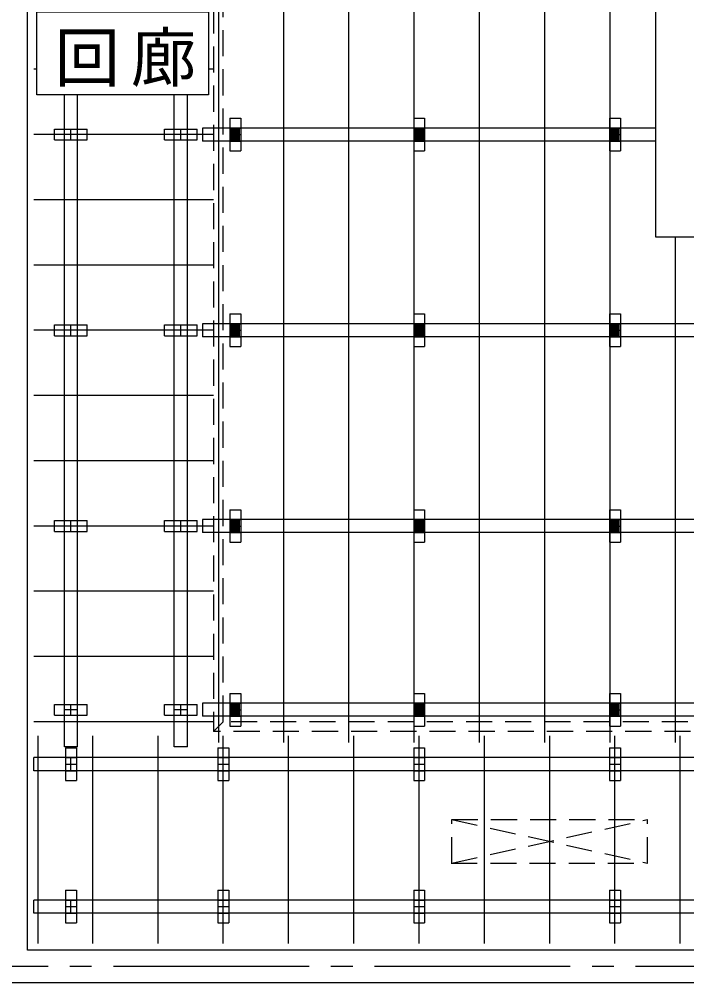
# Model space of a CAD drawing. Units: millimetres, scale not verified. Extents: x -20630 to 20620, y -14480 to 14258.
# Drawn here: x -10285 to -7218, y -737 to 3693 of the extents above; entities that cross this region are included whole.
import ezdxf

# ---------------------------------------------------------------- set-up
doc = ezdxf.new("R2010")
doc.units = ezdxf.units.MM
doc.header["$LTSCALE"] = 100
doc.linetypes.add('CHAIN2', pattern=[12, 9, -1, 1, -1])
doc.linetypes.add('DASHED1', pattern=[1.8, 1.2, -0.6])
for name, color, linetype in [('0-1_中線', 7, 'Continuous'), ('1-0_中心線', 7, 'CHAIN2'), ('1-1_中線', 7, 'Continuous'), ('1-2_太線１', 3, 'Continuous'), ('1-3_太線２', 5, 'Continuous'), ('1-6_文字', 7, 'Continuous'), ('1-7_極太線', 6, 'Continuous')]:
    doc.layers.add(name, color=color, linetype=linetype)
doc.styles.add('ＭＳ ゴシック', font='')
doc.styles.get('ＭＳ ゴシック').set_extended_font_data('MS Gothic')

msp = doc.modelspace()

# ---------------------------------------------------------------- linework, layer by layer
at = {"layer": '0-1_中線'}
for p, q in [((-10247.6, -586.8), (-10247.6, 9613.2)), ((-6197.6, -586.8), (-10247.6, -586.8)), ((14052.4, -736.8), (-12197.6, -736.8))]:
    msp.add_line(p, q, dxfattribs=at)
at = {"layer": '0-1_中線', "linetype": 'DASHED1'}
for p, q in [((-8297.6, -186.8), (-8297.6, 13.2)), ((-8297.6, 13.2), (-7397.6, 13.2)), ((-8297.6, -186.8), (-7397.6, 13.2)), ((-8297.6, 13.2), (-7397.6, -186.8)), ((-7397.6, -186.8), (-7397.6, 13.2)), ((-8300.3, -186.8), (-7397.6, -186.8))]:
    msp.add_line(p, q, dxfattribs=at)
at = {"layer": '1-0_中心線'}
msp.add_line((15047.2, -661.8), (-14754, -661.8), dxfattribs=at)
at = {"layer": '1-1_中線'}
for p, q in [((-10077.6, 348.2), (-10077.6, 3345.4)), ((-10017.6, 348.2), (-10017.6, 3345.4)), ((-9572.6, 348.2), (-9572.6, 3345.4)), ((-9512.6, 348.2), (-9512.6, 3345.4)), ((-9442.6, 3193.2), (-9442.6, 3133.2)), ((-7359.9, 3193.2), (-9442.6, 3193.2)), ((-7359.9, 3133.2), (-9442.6, 3133.2)), ((-9442.6, 2293.2), (-9442.6, 2233.2)), ((-4545.2, 2293.2), (-9442.6, 2293.2)), ((-4529.1, 2233.2), (-9442.6, 2233.2)), ((-9442.6, 1393.2), (-9442.6, 1333.2)), ((-4304, 1393.2), (-9442.6, 1393.2)), ((-4288, 1333.2), (-9442.6, 1333.2)), ((-9442.6, 548.2), (-9442.6, 488.2)), ((-4077.6, 548.2), (-9442.6, 548.2)), ((-4061.5, 488.2), (-9442.6, 488.2)), ((-10017.6, 348.2), (-10077.6, 348.2)), ((-9512.6, 348.2), (-9572.6, 348.2)), ((-10217.6, 238.2), (-10217.6, 298.2)), ((-4010.6, 298.2), (-10217.6, 298.2)), ((-3994.5, 238.2), (-10217.6, 238.2)), ((-10217.6, -416.8), (-10217.6, -356.8)), ((-6227.6, -356.8), (-10217.6, -356.8)), ((-6227.6, -416.8), (-10217.6, -416.8))]:
    msp.add_line(p, q, dxfattribs=at)
at = {"layer": '1-2_太線１'}
for p, q in [((-9370.1, 8658.2), (-9370.1, 368.2)), ((-9070.1, 368.2), (-9070.1, 8658.2)), ((-8770.1, 368.2), (-8770.1, 8658.2)), ((-8470.1, 368.2), (-8470.1, 8658.2)), ((-8470.1, 368.2), (-8470.1, 8658.2)), ((-8170.1, 368.2), (-8170.1, 8658.2)), ((-7870.1, 368.2), (-7870.1, 8658.2)), ((-7570.1, 368.2), (-7570.1, 8658.2)), ((-10204.1, 3463.2), (-10217.6, 3463.2)), ((-9392.6, 3463.2), (-9415.7, 3463.2)), ((-9392.6, 3163.2), (-10217.6, 3163.2)), ((-9392.6, 2863.2), (-10217.6, 2863.2)), ((-7270.1, 368.2), (-7270.1, 2691.4)), ((-9392.6, 2563.2), (-10217.6, 2563.2)), ((-9392.6, 2263.2), (-10217.6, 2263.2)), ((-9392.6, 1963.2), (-10217.6, 1963.2)), ((-9392.6, 1663.2), (-10217.6, 1663.2)), ((-9392.6, 1363.2), (-10217.6, 1363.2)), ((-9392.6, 1063.2), (-10217.6, 1063.2)), ((-9392.6, 763.2), (-10217.6, 763.2)), ((-9392.6, 463.2), (-10217.6, 463.2)), ((-10197.6, -556.8), (-10197.6, 398.2)), ((-9947.6, -556.8), (-9947.6, 398.2)), ((-9647.6, -556.8), (-9647.6, 398.2)), ((-9347.6, -556.8), (-9347.6, 398.2)), ((-9047.6, -556.8), (-9047.6, 398.2)), ((-8747.6, -556.8), (-8747.6, 398.2)), ((-8447.6, -556.8), (-8447.6, 398.2)), ((-8147.6, -556.8), (-8147.6, 398.2)), ((-7847.6, -556.8), (-7847.6, 398.2)), ((-7547.6, -556.8), (-7547.6, 398.2)), ((-7247.6, -556.8), (-7247.6, 398.2))]:
    msp.add_line(p, q, dxfattribs=at)
at = {"layer": '1-3_太線２'}
for p, q in [((-9317.6, 3238.2), (-9267.6, 3238.2)), ((-9267.6, 3238.2), (-9267.6, 3088.2)), ((-8472.6, 3238.2), (-8422.6, 3238.2)), ((-8422.6, 3238.2), (-8422.6, 3088.2)), ((-7572.6, 3238.2), (-7522.6, 3238.2)), ((-7522.6, 3238.2), (-7522.6, 3088.2)), ((-9317.6, 3193.2), (-9267.6, 3193.2)), ((-9312.6, 3193.2), (-9312.6, 3133.2)), ((-9307.6, 3193.2), (-9307.6, 3133.2)), ((-9302.6, 3193.2), (-9302.6, 3133.2)), ((-9297.6, 3193.2), (-9297.6, 3133.2)), ((-9292.6, 3133.2), (-9292.6, 3193.2)), ((-9287.6, 3133.2), (-9287.6, 3193.2)), ((-9282.6, 3133.2), (-9282.6, 3193.2)), ((-9277.6, 3133.2), (-9277.6, 3193.2)), ((-9272.6, 3133.2), (-9272.6, 3193.2)), ((-8472.6, 3193.2), (-8422.6, 3193.2)), ((-8467.6, 3193.2), (-8467.6, 3133.2)), ((-8462.6, 3193.2), (-8462.6, 3133.2)), ((-8457.6, 3193.2), (-8457.6, 3133.2)), ((-8452.6, 3193.2), (-8452.6, 3133.2)), ((-8447.6, 3133.2), (-8447.6, 3193.2)), ((-8442.6, 3133.2), (-8442.6, 3193.2)), ((-8437.6, 3133.2), (-8437.6, 3193.2)), ((-8432.6, 3133.2), (-8432.6, 3193.2)), ((-8427.6, 3133.2), (-8427.6, 3193.2)), ((-7572.6, 3193.2), (-7522.6, 3193.2)), ((-7567.6, 3193.2), (-7567.6, 3133.2)), ((-7562.6, 3193.2), (-7562.6, 3133.2)), ((-7557.6, 3193.2), (-7557.6, 3133.2)), ((-7552.6, 3193.2), (-7552.6, 3133.2)), ((-7547.6, 3133.2), (-7547.6, 3193.2)), ((-7542.6, 3133.2), (-7542.6, 3193.2)), ((-7537.6, 3133.2), (-7537.6, 3193.2)), ((-7532.6, 3133.2), (-7532.6, 3193.2)), ((-7527.6, 3133.2), (-7527.6, 3193.2)), ((-10122.6, 3138.2), (-10122.6, 3188.2)), ((-10122.6, 3188.2), (-9972.6, 3188.2)), ((-10077.6, 3138.2), (-10077.6, 3188.2)), ((-10017.6, 3163.2), (-10077.6, 3163.2)), ((-10047.6, 3138.2), (-10047.6, 3188.2)), ((-10017.6, 3138.2), (-10017.6, 3188.2)), ((-9617.6, 3138.2), (-9617.6, 3188.2)), ((-9617.6, 3188.2), (-9467.6, 3188.2)), ((-9572.6, 3138.2), (-9572.6, 3188.2)), ((-9512.6, 3163.2), (-9572.6, 3163.2)), ((-9542.6, 3138.2), (-9542.6, 3188.2)), ((-9512.6, 3138.2), (-9512.6, 3188.2)), ((-9317.6, 3163.2), (-9267.6, 3163.2)), ((-8472.6, 3163.2), (-8422.6, 3163.2)), ((-7572.6, 3163.2), (-7522.6, 3163.2)), ((-9317.6, 3133.2), (-9267.6, 3133.2)), ((-8472.6, 3133.2), (-8422.6, 3133.2)), ((-7572.6, 3133.2), (-7522.6, 3133.2)), ((-9317.6, 2338.2), (-9267.6, 2338.2)), ((-9267.6, 2338.2), (-9267.6, 2188.2)), ((-8472.6, 2338.2), (-8422.6, 2338.2)), ((-8422.6, 2338.2), (-8422.6, 2188.2)), ((-7572.6, 2338.2), (-7522.6, 2338.2)), ((-7522.6, 2338.2), (-7522.6, 2188.2)), ((-10122.6, 2238.2), (-10122.6, 2288.2)), ((-10122.6, 2288.2), (-9972.6, 2288.2)), ((-10077.6, 2238.2), (-10077.6, 2288.2)), ((-10017.6, 2263.2), (-10077.6, 2263.2)), ((-10047.6, 2238.2), (-10047.6, 2288.2)), ((-10017.6, 2238.2), (-10017.6, 2288.2)), ((-9617.6, 2238.2), (-9617.6, 2288.2)), ((-9617.6, 2288.2), (-9467.6, 2288.2)), ((-9572.6, 2238.2), (-9572.6, 2288.2)), ((-9512.6, 2263.2), (-9572.6, 2263.2)), ((-9542.6, 2238.2), (-9542.6, 2288.2)), ((-9512.6, 2238.2), (-9512.6, 2288.2)), ((-9317.6, 2293.2), (-9267.6, 2293.2)), ((-9317.6, 2263.2), (-9267.6, 2263.2)), ((-9312.6, 2293.2), (-9312.6, 2233.2)), ((-9307.6, 2293.2), (-9307.6, 2233.2)), ((-9302.6, 2293.2), (-9302.6, 2233.2)), ((-9297.6, 2293.2), (-9297.6, 2233.2)), ((-9292.6, 2233.2), (-9292.6, 2293.2)), ((-9287.6, 2233.2), (-9287.6, 2293.2)), ((-9282.6, 2233.2), (-9282.6, 2293.2)), ((-9277.6, 2233.2), (-9277.6, 2293.2)), ((-9272.6, 2233.2), (-9272.6, 2293.2)), ((-8472.6, 2293.2), (-8422.6, 2293.2)), ((-8472.6, 2263.2), (-8422.6, 2263.2)), ((-8467.6, 2293.2), (-8467.6, 2233.2)), ((-8462.6, 2293.2), (-8462.6, 2233.2)), ((-8457.6, 2293.2), (-8457.6, 2233.2)), ((-8452.6, 2293.2), (-8452.6, 2233.2)), ((-8447.6, 2233.2), (-8447.6, 2293.2)), ((-8442.6, 2233.2), (-8442.6, 2293.2)), ((-8437.6, 2233.2), (-8437.6, 2293.2)), ((-8432.6, 2233.2), (-8432.6, 2293.2)), ((-8427.6, 2233.2), (-8427.6, 2293.2)), ((-7572.6, 2293.2), (-7522.6, 2293.2)), ((-7572.6, 2263.2), (-7522.6, 2263.2)), ((-7567.6, 2293.2), (-7567.6, 2233.2)), ((-7562.6, 2293.2), (-7562.6, 2233.2)), ((-7557.6, 2293.2), (-7557.6, 2233.2)), ((-7552.6, 2293.2), (-7552.6, 2233.2)), ((-7547.6, 2233.2), (-7547.6, 2293.2)), ((-7542.6, 2233.2), (-7542.6, 2293.2)), ((-7537.6, 2233.2), (-7537.6, 2293.2)), ((-7532.6, 2233.2), (-7532.6, 2293.2)), ((-7527.6, 2233.2), (-7527.6, 2293.2)), ((-9317.6, 2233.2), (-9267.6, 2233.2)), ((-8472.6, 2233.2), (-8422.6, 2233.2)), ((-7572.6, 2233.2), (-7522.6, 2233.2)), ((-9317.6, 1438.2), (-9267.6, 1438.2)), ((-9267.6, 1438.2), (-9267.6, 1288.2)), ((-8472.6, 1438.2), (-8422.6, 1438.2)), ((-8422.6, 1438.2), (-8422.6, 1288.2)), ((-7572.6, 1438.2), (-7522.6, 1438.2)), ((-7522.6, 1438.2), (-7522.6, 1288.2)), ((-10122.6, 1338.2), (-10122.6, 1388.2)), ((-10122.6, 1388.2), (-9972.6, 1388.2)), ((-10077.6, 1338.2), (-10077.6, 1388.2)), ((-10047.6, 1338.2), (-10047.6, 1388.2)), ((-10017.6, 1338.2), (-10017.6, 1388.2)), ((-9617.6, 1338.2), (-9617.6, 1388.2)), ((-9617.6, 1388.2), (-9467.6, 1388.2)), ((-9572.6, 1338.2), (-9572.6, 1388.2)), ((-9542.6, 1338.2), (-9542.6, 1388.2)), ((-9512.6, 1338.2), (-9512.6, 1388.2)), ((-9317.6, 1393.2), (-9267.6, 1393.2)), ((-9312.6, 1393.2), (-9312.6, 1333.2)), ((-9307.6, 1393.2), (-9307.6, 1333.2)), ((-9302.6, 1393.2), (-9302.6, 1333.2)), ((-9297.6, 1393.2), (-9297.6, 1333.2)), ((-9292.6, 1333.2), (-9292.6, 1393.2)), ((-9287.6, 1333.2), (-9287.6, 1393.2)), ((-9282.6, 1333.2), (-9282.6, 1393.2)), ((-9277.6, 1333.2), (-9277.6, 1393.2)), ((-9272.6, 1333.2), (-9272.6, 1393.2)), ((-8472.6, 1393.2), (-8422.6, 1393.2)), ((-8467.6, 1393.2), (-8467.6, 1333.2)), ((-8462.6, 1393.2), (-8462.6, 1333.2)), ((-8457.6, 1393.2), (-8457.6, 1333.2)), ((-8452.6, 1393.2), (-8452.6, 1333.2)), ((-8447.6, 1333.2), (-8447.6, 1393.2)), ((-8442.6, 1333.2), (-8442.6, 1393.2)), ((-8437.6, 1333.2), (-8437.6, 1393.2)), ((-8432.6, 1333.2), (-8432.6, 1393.2)), ((-8427.6, 1333.2), (-8427.6, 1393.2)), ((-7572.6, 1393.2), (-7522.6, 1393.2)), ((-7567.6, 1393.2), (-7567.6, 1333.2)), ((-7562.6, 1393.2), (-7562.6, 1333.2)), ((-7557.6, 1393.2), (-7557.6, 1333.2)), ((-7552.6, 1393.2), (-7552.6, 1333.2)), ((-7547.6, 1333.2), (-7547.6, 1393.2)), ((-7542.6, 1333.2), (-7542.6, 1393.2)), ((-7537.6, 1333.2), (-7537.6, 1393.2)), ((-7532.6, 1333.2), (-7532.6, 1393.2)), ((-7527.6, 1333.2), (-7527.6, 1393.2)), ((-10017.6, 1363.2), (-10077.6, 1363.2)), ((-9512.6, 1363.2), (-9572.6, 1363.2)), ((-9317.6, 1363.2), (-9267.6, 1363.2)), ((-9317.6, 1333.2), (-9267.6, 1333.2)), ((-8472.6, 1363.2), (-8422.6, 1363.2)), ((-8472.6, 1333.2), (-8422.6, 1333.2)), ((-7572.6, 1363.2), (-7522.6, 1363.2)), ((-7572.6, 1333.2), (-7522.6, 1333.2)), ((-9317.6, 593.2), (-9267.6, 593.2)), ((-9267.6, 593.2), (-9267.6, 443.2)), ((-8472.6, 593.2), (-8422.6, 593.2)), ((-8422.6, 593.2), (-8422.6, 443.2)), ((-7572.6, 593.2), (-7522.6, 593.2)), ((-7522.6, 593.2), (-7522.6, 443.2)), ((-10122.6, 493.2), (-10122.6, 543.2)), ((-10122.6, 543.2), (-9972.6, 543.2)), ((-10077.6, 493.2), (-10077.6, 543.2)), ((-10047.6, 493.2), (-10047.6, 543.2)), ((-10017.6, 493.2), (-10017.6, 543.2)), ((-9617.6, 493.2), (-9617.6, 543.2)), ((-9617.6, 543.2), (-9467.6, 543.2)), ((-9572.6, 493.2), (-9572.6, 543.2)), ((-9542.6, 493.2), (-9542.6, 543.2)), ((-9512.6, 493.2), (-9512.6, 543.2)), ((-9317.6, 548.2), (-9267.6, 548.2)), ((-9312.6, 548.2), (-9312.6, 488.2)), ((-9307.6, 548.2), (-9307.6, 488.2)), ((-9302.6, 548.2), (-9302.6, 488.2)), ((-9297.6, 548.2), (-9297.6, 488.2)), ((-9292.6, 488.2), (-9292.6, 548.2)), ((-9287.6, 488.2), (-9287.6, 548.2)), ((-9282.6, 488.2), (-9282.6, 548.2)), ((-9277.6, 488.2), (-9277.6, 548.2)), ((-9272.6, 488.2), (-9272.6, 548.2)), ((-8472.6, 548.2), (-8422.6, 548.2)), ((-8467.6, 548.2), (-8467.6, 488.2)), ((-8462.6, 548.2), (-8462.6, 488.2)), ((-8457.6, 548.2), (-8457.6, 488.2)), ((-8452.6, 548.2), (-8452.6, 488.2)), ((-8447.6, 488.2), (-8447.6, 548.2)), ((-8442.6, 488.2), (-8442.6, 548.2)), ((-8437.6, 488.2), (-8437.6, 548.2)), ((-8432.6, 488.2), (-8432.6, 548.2)), ((-8427.6, 488.2), (-8427.6, 548.2)), ((-7572.6, 548.2), (-7522.6, 548.2)), ((-7567.6, 548.2), (-7567.6, 488.2)), ((-7562.6, 548.2), (-7562.6, 488.2)), ((-7557.6, 548.2), (-7557.6, 488.2)), ((-7552.6, 548.2), (-7552.6, 488.2)), ((-7547.6, 488.2), (-7547.6, 548.2)), ((-7542.6, 488.2), (-7542.6, 548.2)), ((-7537.6, 488.2), (-7537.6, 548.2)), ((-7532.6, 488.2), (-7532.6, 548.2)), ((-7527.6, 488.2), (-7527.6, 548.2)), ((-10017.6, 518.2), (-10077.6, 518.2)), ((-9512.6, 518.2), (-9572.6, 518.2)), ((-9317.6, 518.2), (-9267.6, 518.2)), ((-9317.6, 488.2), (-9267.6, 488.2)), ((-8472.6, 518.2), (-8422.6, 518.2)), ((-8472.6, 488.2), (-8422.6, 488.2)), ((-7572.6, 518.2), (-7522.6, 518.2)), ((-7572.6, 488.2), (-7522.6, 488.2)), ((-10072.6, 343.2), (-10022.6, 343.2)), ((-10022.6, 343.2), (-10022.6, 193.2)), ((-9372.6, 343.2), (-9322.6, 343.2)), ((-9322.6, 343.2), (-9322.6, 193.2)), ((-8472.6, 343.2), (-8422.6, 343.2)), ((-8422.6, 343.2), (-8422.6, 193.2)), ((-7572.6, 343.2), (-7522.6, 343.2)), ((-7522.6, 343.2), (-7522.6, 193.2)), ((-10072.6, 298.2), (-10022.6, 298.2)), ((-10072.6, 268.2), (-10022.6, 268.2)), ((-10047.6, 238.2), (-10047.6, 298.2)), ((-9372.6, 298.2), (-9322.6, 298.2)), ((-9372.6, 268.2), (-9322.6, 268.2)), ((-9347.6, 238.2), (-9347.6, 298.2)), ((-8472.6, 298.2), (-8422.6, 298.2)), ((-8472.6, 268.2), (-8422.6, 268.2)), ((-8447.6, 238.2), (-8447.6, 298.2)), ((-7572.6, 298.2), (-7522.6, 298.2)), ((-7572.6, 268.2), (-7522.6, 268.2)), ((-7547.6, 238.2), (-7547.6, 298.2)), ((-10072.6, 238.2), (-10022.6, 238.2)), ((-9372.6, 238.2), (-9322.6, 238.2)), ((-8472.6, 238.2), (-8422.6, 238.2)), ((-7572.6, 238.2), (-7522.6, 238.2)), ((-10072.6, -311.8), (-10022.6, -311.8)), ((-10022.6, -311.8), (-10022.6, -461.8)), ((-9372.6, -311.8), (-9322.6, -311.8)), ((-9322.6, -311.8), (-9322.6, -461.8)), ((-8472.6, -311.8), (-8422.6, -311.8)), ((-8422.6, -311.8), (-8422.6, -461.8)), ((-7572.6, -311.8), (-7522.6, -311.8)), ((-7522.6, -311.8), (-7522.6, -461.8)), ((-10072.6, -356.8), (-10022.6, -356.8)), ((-10072.6, -386.8), (-10022.6, -386.8)), ((-10047.6, -416.8), (-10047.6, -356.8)), ((-9372.6, -356.8), (-9322.6, -356.8)), ((-9372.6, -386.8), (-9322.6, -386.8)), ((-9347.6, -416.8), (-9347.6, -356.8)), ((-8472.6, -356.8), (-8422.6, -356.8)), ((-8472.6, -386.8), (-8422.6, -386.8)), ((-8447.6, -416.8), (-8447.6, -356.8)), ((-7572.6, -356.8), (-7522.6, -356.8)), ((-7572.6, -386.8), (-7522.6, -386.8)), ((-7547.6, -416.8), (-7547.6, -356.8)), ((-10072.6, -416.8), (-10022.6, -416.8)), ((-9372.6, -416.8), (-9322.6, -416.8)), ((-8472.6, -416.8), (-8422.6, -416.8)), ((-7572.6, -416.8), (-7522.6, -416.8))]:
    msp.add_line(p, q, dxfattribs=at)
for points in [[(-9317.6, 3238.2), (-9317.6, 3088.2), (-9267.6, 3088.2)], [(-8472.6, 3238.2), (-8472.6, 3088.2), (-8422.6, 3088.2)], [(-7572.6, 3238.2), (-7572.6, 3088.2), (-7522.6, 3088.2)], [(-10122.6, 3138.2), (-9972.6, 3138.2), (-9972.6, 3188.2)], [(-9617.6, 3138.2), (-9467.6, 3138.2), (-9467.6, 3188.2)], [(-9317.6, 2338.2), (-9317.6, 2188.2), (-9267.6, 2188.2)], [(-8472.6, 2338.2), (-8472.6, 2188.2), (-8422.6, 2188.2)], [(-7572.6, 2338.2), (-7572.6, 2188.2), (-7522.6, 2188.2)], [(-10122.6, 2238.2), (-9972.6, 2238.2), (-9972.6, 2288.2)], [(-9617.6, 2238.2), (-9467.6, 2238.2), (-9467.6, 2288.2)], [(-9317.6, 1438.2), (-9317.6, 1288.2), (-9267.6, 1288.2)], [(-8472.6, 1438.2), (-8472.6, 1288.2), (-8422.6, 1288.2)], [(-7572.6, 1438.2), (-7572.6, 1288.2), (-7522.6, 1288.2)], [(-10122.6, 1338.2), (-9972.6, 1338.2), (-9972.6, 1388.2)], [(-9617.6, 1338.2), (-9467.6, 1338.2), (-9467.6, 1388.2)], [(-9317.6, 593.2), (-9317.6, 443.2), (-9267.6, 443.2)], [(-8472.6, 593.2), (-8472.6, 443.2), (-8422.6, 443.2)], [(-7572.6, 593.2), (-7572.6, 443.2), (-7522.6, 443.2)], [(-10122.6, 493.2), (-9972.6, 493.2), (-9972.6, 543.2)], [(-9617.6, 493.2), (-9467.6, 493.2), (-9467.6, 543.2)], [(-10072.6, 343.2), (-10072.6, 193.2), (-10022.6, 193.2)], [(-9372.6, 343.2), (-9372.6, 193.2), (-9322.6, 193.2)], [(-8472.6, 343.2), (-8472.6, 193.2), (-8422.6, 193.2)], [(-7572.6, 343.2), (-7572.6, 193.2), (-7522.6, 193.2)], [(-10072.6, -311.8), (-10072.6, -461.8), (-10022.6, -461.8)], [(-9372.6, -311.8), (-9372.6, -461.8), (-9322.6, -461.8)], [(-8472.6, -311.8), (-8472.6, -461.8), (-8422.6, -461.8)], [(-7572.6, -311.8), (-7572.6, -461.8), (-7522.6, -461.8)]]:
    msp.add_lwpolyline(points, dxfattribs=at)
at = {"layer": '1-6_文字'}
for p, q in [((-7359.9, 2691.4), (-7359.9, 3891.4)), ((-9415.7, 3727.3), (-9415.7, 3345.4)), ((-9415.7, 3345.4), (-10204.1, 3345.4))]:
    msp.add_line(p, q, dxfattribs=at)
for points in [[(-1354.4, 3891.4), (-1354.4, 2691.4), (-7359.9, 2691.4)], [(-10204.1, 3345.4), (-10204.1, 3727.3), (-9415.7, 3727.3)]]:
    msp.add_lwpolyline(points, dxfattribs=at)
at = {"layer": '1-7_極太線', "linetype": 'DASHED1'}
for p, q in [((-9392.6, 8608.2), (-9392.6, 418.2)), ((-9347.6, 463.2), (-9347.6, 8563.2)), ((-9392.6, 418.2), (-9347.6, 463.2)), ((-1632, 463.2), (-9348.3, 463.2)), ((-1620, 418.2), (-9392.6, 418.2))]:
    msp.add_line(p, q, dxfattribs=at)

# ---------------------------------------------------------------- texts
at = {"layer": '1-6_文字', "insert": (-10123.1, 3382.4), "char_height": 219.9, "attachment_point": 7, "style": 'ＭＳ ゴシック'}
msp.add_mtext('\\T1.17;回廊', dxfattribs=at)

doc.saveas('drawing.dxf')
